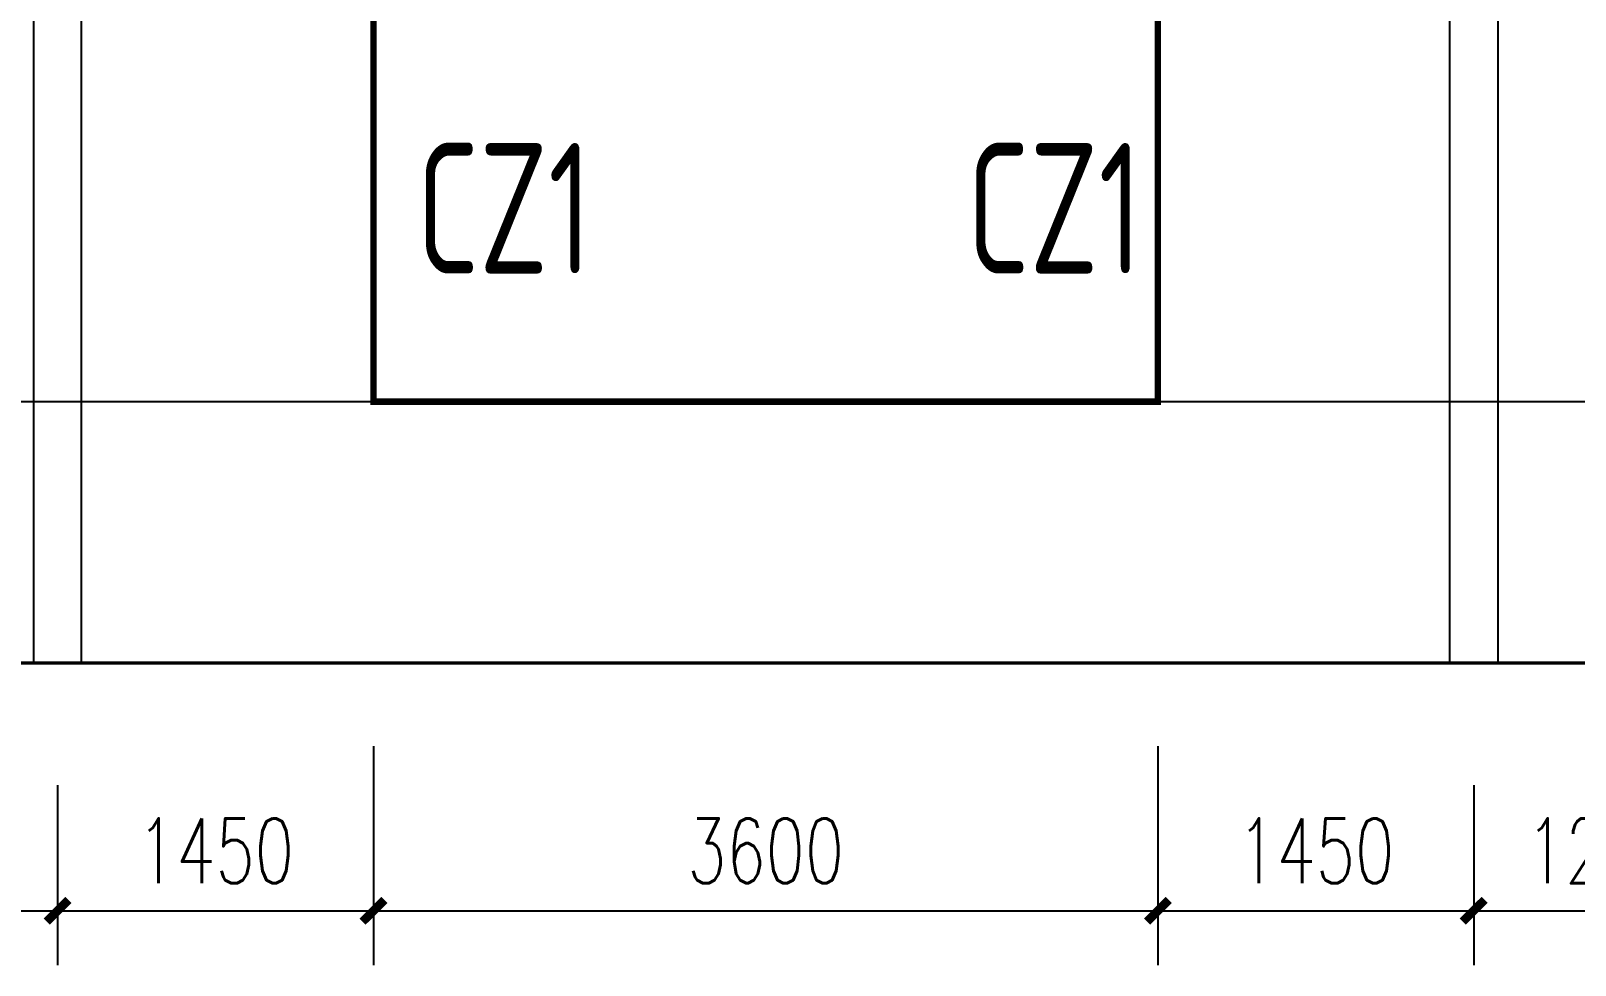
# Model space of a CAD drawing. Extents: x -33967 to 1773478, y -1022458 to -784650.
# Drawn here: x 1413896 to 1420984, y -997010 to -992718 of the extents above; entities that cross this region are included whole.
import ezdxf

# ---------------------------------------------------------------- set-up
doc = ezdxf.new("R2010")
doc.units = 0
doc.header["$LTSCALE"] = 1000
doc.header["$MEASUREMENT"] = 0
doc.linetypes.add('DOTE', pattern=[2.42, 2, -0.2, 0.02, -0.2])
for name, color, linetype in [('DOTE', 1, 'DOTE'), ('GZ', 50, 'Continuous'), ('LT', 27, 'Continuous'), ('TEXT', 7, 'Continuous')]:
    doc.layers.add(name, color=color, linetype=linetype)
doc.styles.add('_TCH_DIM_T3', font='SIMPLEX', dxfattribs={"width": 0.705882, "bigfont": 'GBCBIG'})
doc.styles.add('TSSD_Label', font='tssdeng.shx', dxfattribs={"width": 0.7, "bigfont": 'hztxt.shx'})
doc.dimstyles.new('TCH_100_1', dxfattribs={"dimtxt": 297.5, "dimasz": 100, "dimexe": 250, "dimexo": 300, "dimgap": 126.25, "dimtad": 1, "dimdec": 0, "dimzin": 0, "dimdsep": 46, "dimtxsty": '_TCH_DIM_T3', "dimblk": 'ARCHTICK', "dimcen": 0.09, "dimclrd": 126, "dimclre": 126, "dimclrt": 7, "dimazin": 2, "dimtfac": 1, "dimtdec": 0, "dimtix": 1, "dimtmove": 2, "dimatfit": 3, "dimfxl": 1, "dimtolj": 1, "dimtzin": 0, "dimarcsym": 0})

# ---------------------------------------------------------------- blocks, each defined once
blk = doc.blocks.new('_ArchTick')
at = {"color": 0, "linetype": 'ByBlock', "const_width": 0.4}
blk.add_lwpolyline([(-0.5, -0.5), (0.5, 0.5)], dxfattribs=at)
blk = doc.blocks.new('*D1568')
at = {"color": 126, "lineweight": -2, "transparency": 16777216}
for p, q in [((1412818.6, -996003.1), (1412818.6, -997009.6)), ((1414018.6, -996183), (1414018.6, -997009.6)), ((1412818.6, -996759.6), (1414018.6, -996759.6))]:
    blk.add_line(p, q, dxfattribs=at)
at = {"layer": 'Defpoints', "color": 0, "transparency": 16777216}
for p in [(1412818.6, -995703.1), (1414018.6, -995883), (1414018.6, -996759.6)]:
    blk.add_point(p, dxfattribs=at)
at = {"color": 126, "lineweight": -2, "transparency": 16777216, "xscale": 100, "yscale": 100, "zscale": 100, "rotation": 180}
blk.add_blockref('_ArchTick', (1412818.6, -996759.6), dxfattribs=at)
at = {"color": 126, "lineweight": -2, "transparency": 16777216, "xscale": 100, "yscale": 100, "zscale": 100}
blk.add_blockref('_ArchTick', (1414018.6, -996759.6), dxfattribs=at)
at = {"color": 7, "transparency": 16777216, "insert": (1413418.6, -996484.6), "char_height": 297.5, "attachment_point": 5, "style": '_TCH_DIM_T3'}
blk.add_mtext('\\A1;1200', dxfattribs=at)
blk = doc.blocks.new('*D1572')
at = {"color": 126, "lineweight": -2, "transparency": 16777216}
for p, q in [((1415468.6, -996003.1), (1415468.6, -997009.6)), ((1414018.6, -996183), (1414018.6, -997009.6)), ((1414018.6, -996759.6), (1415468.6, -996759.6))]:
    blk.add_line(p, q, dxfattribs=at)
at = {"layer": 'Defpoints', "color": 0, "transparency": 16777216}
for p in [(1415468.6, -995703.1), (1414018.6, -995883), (1415468.6, -996759.6)]:
    blk.add_point(p, dxfattribs=at)
at = {"color": 126, "lineweight": -2, "transparency": 16777216, "xscale": 100, "yscale": 100, "zscale": 100, "rotation": 180}
blk.add_blockref('_ArchTick', (1414018.6, -996759.6), dxfattribs=at)
at = {"color": 126, "lineweight": -2, "transparency": 16777216, "xscale": 100, "yscale": 100, "zscale": 100}
blk.add_blockref('_ArchTick', (1415468.6, -996759.6), dxfattribs=at)
at = {"color": 7, "transparency": 16777216, "insert": (1414743.6, -996484.6), "char_height": 297.5, "attachment_point": 5, "style": '_TCH_DIM_T3'}
blk.add_mtext('\\A1;1450', dxfattribs=at)
blk = doc.blocks.new('*D1573')
at = {"color": 126, "lineweight": -2, "transparency": 16777216}
for p, q in [((1415468.6, -996003.1), (1415468.6, -997009.6)), ((1419068.6, -996003.1), (1419068.6, -997009.6)), ((1415468.6, -996759.6), (1419068.6, -996759.6))]:
    blk.add_line(p, q, dxfattribs=at)
at = {"layer": 'Defpoints', "color": 0, "transparency": 16777216}
for p in [(1415468.6, -995703.1), (1419068.6, -995703.1), (1419068.6, -996759.6)]:
    blk.add_point(p, dxfattribs=at)
at = {"color": 126, "lineweight": -2, "transparency": 16777216, "xscale": 100, "yscale": 100, "zscale": 100, "rotation": 180}
blk.add_blockref('_ArchTick', (1415468.6, -996759.6), dxfattribs=at)
at = {"color": 126, "lineweight": -2, "transparency": 16777216, "xscale": 100, "yscale": 100, "zscale": 100}
blk.add_blockref('_ArchTick', (1419068.6, -996759.6), dxfattribs=at)
at = {"color": 7, "transparency": 16777216, "insert": (1417268.6, -996484.6), "char_height": 297.5, "attachment_point": 5, "style": '_TCH_DIM_T3'}
blk.add_mtext('\\A1;3600', dxfattribs=at)
blk = doc.blocks.new('*D1574')
at = {"color": 126, "lineweight": -2, "transparency": 16777216}
for p, q in [((1419068.6, -996003.1), (1419068.6, -997009.6)), ((1420518.6, -996183), (1420518.6, -997009.6)), ((1419068.6, -996759.6), (1420518.6, -996759.6))]:
    blk.add_line(p, q, dxfattribs=at)
at = {"layer": 'Defpoints', "color": 0, "transparency": 16777216}
for p in [(1419068.6, -995703.1), (1420518.6, -995883), (1420518.6, -996759.6)]:
    blk.add_point(p, dxfattribs=at)
at = {"color": 126, "lineweight": -2, "transparency": 16777216, "xscale": 100, "yscale": 100, "zscale": 100, "rotation": 180}
blk.add_blockref('_ArchTick', (1419068.6, -996759.6), dxfattribs=at)
at = {"color": 126, "lineweight": -2, "transparency": 16777216, "xscale": 100, "yscale": 100, "zscale": 100}
blk.add_blockref('_ArchTick', (1420518.6, -996759.6), dxfattribs=at)
at = {"color": 7, "transparency": 16777216, "insert": (1419793.6, -996484.6), "char_height": 297.5, "attachment_point": 5, "style": '_TCH_DIM_T3'}
blk.add_mtext('\\A1;1450', dxfattribs=at)
blk = doc.blocks.new('*D1575')
at = {"color": 126, "lineweight": -2, "transparency": 16777216}
for p, q in [((1421718.6, -996003.1), (1421718.6, -997009.6)), ((1420518.6, -996183), (1420518.6, -997009.6)), ((1420518.6, -996759.6), (1421718.6, -996759.6))]:
    blk.add_line(p, q, dxfattribs=at)
at = {"layer": 'Defpoints', "color": 0, "transparency": 16777216}
for p in [(1421718.6, -995703.1), (1420518.6, -995883), (1421718.6, -996759.6)]:
    blk.add_point(p, dxfattribs=at)
at = {"color": 126, "lineweight": -2, "transparency": 16777216, "xscale": 100, "yscale": 100, "zscale": 100, "rotation": 180}
blk.add_blockref('_ArchTick', (1420518.6, -996759.6), dxfattribs=at)
at = {"color": 126, "lineweight": -2, "transparency": 16777216, "xscale": 100, "yscale": 100, "zscale": 100}
blk.add_blockref('_ArchTick', (1421718.6, -996759.6), dxfattribs=at)
at = {"color": 7, "transparency": 16777216, "insert": (1421118.6, -996484.6), "char_height": 297.5, "attachment_point": 5, "style": '_TCH_DIM_T3'}
blk.add_mtext('\\A1;1200', dxfattribs=at)

msp = doc.modelspace()

# ---------------------------------------------------------------- linework, layer by layer
at = {"const_width": 30}
msp.add_lwpolyline([(1419068.6, -992621.5), (1415468.6, -992621.5), (1415468.6, -994421.5), (1419068.6, -994421.5)], close=True, dxfattribs=at)
at = {"layer": 'DOTE', "linetype": 'DOTE', "const_width": 15}
msp.add_lwpolyline([(1463018.8, -995621.5), (1408018.4, -995621.5), (1408018.4, -995771.5), (1407256.5, -995771.5)], dxfattribs=at)
at = {"layer": 'DOTE', "color": 1, "linetype": 'DOTE', "const_width": 15}
msp.add_lwpolyline([(1408018.4, -995621.5), (1463018.8, -995621.5), (1463018.8, -995771.5), (1463780.6, -995771.5)], dxfattribs=at)
at = {"layer": 'GZ', "color": 8}
for points in [[(1414128.6, -995621.5), (1414128.9, -986773.5), (1413909.3, -986791.5), (1413908.6, -995621.5)], [(1420408.6, -995621.5), (1420408.6, -986769.3), (1420628.1, -986787.3), (1420628.6, -995621.5)]]:
    msp.add_lwpolyline(points, close=True, dxfattribs=at)
at = {"layer": 'LT', "linetype": 'ByBlock', "const_width": 10}
msp.add_lwpolyline([(1408058.6, -994421.5), (1432868.6, -994421.5)], dxfattribs=at)

# ---------------------------------------------------------------- texts
at = {"layer": 'TEXT', "style": 'TSSD_Label', "width": 0.7}
for p in [(1415666.3, -993833.2), (1418192.3, -993833.2)]:
    msp.add_text('CZ1', height=600, dxfattribs=at).set_placement(p)

# ---------------------------------------------------------------- dimensions: what is measured, and where the dimension line sits
for base, p1, p2, picture, middle in [((1414018.6, -996759.6), (1412818.6, -995703.1), (1414018.6, -995883), '*D1568', (1413418.6, -996484.6)), ((1415468.6, -996759.6), (1414018.6, -995883), (1415468.6, -995703.1), '*D1572', (1414743.6, -996484.6)), ((1419068.6, -996759.6), (1415468.6, -995703.1), (1419068.6, -995703.1), '*D1573', (1417268.6, -996484.6)), ((1420518.6, -996759.6), (1419068.6, -995703.1), (1420518.6, -995883), '*D1574', (1419793.6, -996484.6)), ((1421718.6, -996759.6), (1420518.6, -995883), (1421718.6, -995703.1), '*D1575', (1421118.6, -996484.6))]:
    dim = msp.add_linear_dim(base=base, p1=p1, p2=p2, dimstyle='TCH_100_1')
    dim.commit()
    dim.dimension.update_dxf_attribs({"geometry": picture, "text_midpoint": middle})

doc.saveas('drawing.dxf')
